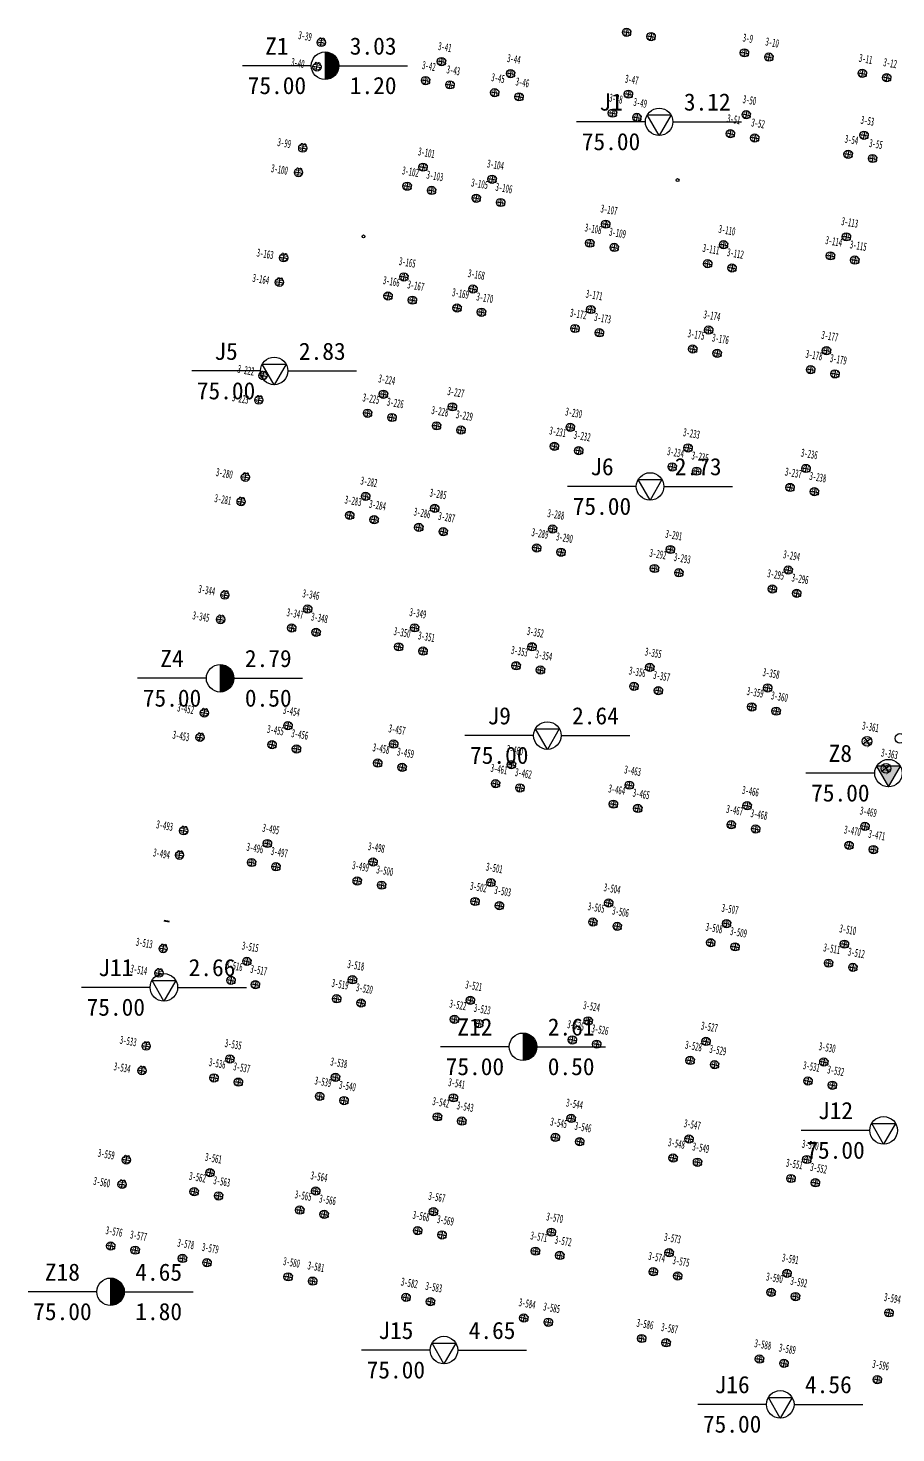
# Model space of a CAD drawing. Header units: millimetres. Extents: x 274830 to 6381169, y -2686084 to 432211.
# Drawn here: x 274830.3 to 274893.4, y 143251.3 to 143353.5 of the extents above; entities that cross this region are included whole.
import ezdxf
from ezdxf.enums import TextEntityAlignment as Align

# ---------------------------------------------------------------- set-up
doc = ezdxf.new("R2010")
doc.units = ezdxf.units.MM
doc.linetypes.add('DASHED2', pattern=[0.375, 0.25, -0.125])
for name, color, linetype, lineweight in [('_0', 7, 'Continuous', 9), ('S-WALL', 6, 'Continuous', 40), ('S-WALL-TEXT', 2, 'Continuous', 35), ('ZBH', 3, 'DASHED2', 20)]:
    doc.layers.add(name, color=color, linetype=linetype, lineweight=lineweight)
for name, color, linetype in [('HOLE', 1, 'Continuous'), ('S-FUND-PILE', 11, 'Continuous'), ('S-JC-BARS-板面', 1, 'Continuous')]:
    doc.layers.add(name, color=color, linetype=linetype)
doc.styles.add('ST', font='')
doc.styles.add('测量', font='', dxfattribs={"width": 0.5, "height": 600})
doc.styles.add('黑体', font='', dxfattribs={"width": 0.8})
doc.styles.get('ST').set_extended_font_data('SimSun')
doc.styles.get('测量').set_extended_font_data('SimSun')
doc.styles.get('黑体').set_extended_font_data('Microsoft YaHei')

# ---------------------------------------------------------------- blocks, each defined once
blk = doc.blocks.new('156516')
at = {"layer": 'S-FUND-PILE'}
for p, q in [((-62100, -58202), (-61500, -58202)), ((-61800, -57902), (-61800, -58502)), ((-60294, -58202), (-59694, -58202)), ((-59994, -57902), (-59994, -58502)), ((-53400, -58202), (-52800, -58202)), ((-53100, -57902), (-53100, -58502)), ((-51594, -58202), (-50994, -58202)), ((-51294, -57902), (-51294, -58502)), ((-44700, -58202), (-44100, -58202)), ((-44400, -57902), (-44400, -58502)), ((-42894, -58202), (-42294, -58202)), ((-42594, -57902), (-42594, -58502)), ((-74700, -62312), (-74700, -62912)), ((-69600, -62312), (-69600, -62912)), ((-60900, -62312), (-60900, -62912)), ((-52200, -62312), (-52200, -62912)), ((-43500, -62312), (-43500, -62912)), ((-83850, -62746), (-83250, -62746)), ((-83550, -63046), (-83550, -62446)), ((-75000, -62612), (-74400, -62612)), ((-69900, -62612), (-69300, -62612)), ((-61200, -62612), (-60600, -62612)), ((-52500, -62612), (-51900, -62612)), ((-43800, -62612), (-43200, -62612)), ((-83550, -64852), (-83550, -64252)), ((-75900, -64172), (-75300, -64172)), ((-75600, -63872), (-75600, -64472)), ((-74100, -64172), (-73500, -64172)), ((-73800, -63872), (-73800, -64472)), ((-70800, -64172), (-70200, -64172)), ((-70500, -63872), (-70500, -64472)), ((-69000, -64172), (-68400, -64172)), ((-68700, -63872), (-68700, -64472)), ((-62100, -64172), (-61500, -64172)), ((-61800, -63872), (-61800, -64472)), ((-60300, -64172), (-59700, -64172)), ((-60000, -63872), (-60000, -64472)), ((-53400, -64172), (-52800, -64172)), ((-53100, -63872), (-53100, -64472)), ((-51600, -64172), (-51000, -64172)), ((-51300, -63872), (-51300, -64472)), ((-44700, -64172), (-44100, -64172)), ((-44400, -63872), (-44400, -64472)), ((-42900, -64172), (-42300, -64172)), ((-42600, -63872), (-42600, -64472)), ((-83850, -64552), (-83250, -64552)), ((-83550, -70846), (-83550, -70246)), ((-75000, -70412), (-74400, -70412)), ((-74700, -70112), (-74700, -70712)), ((-69900, -70412), (-69300, -70412)), ((-69600, -70112), (-69600, -70712)), ((-43800, -70112), (-43200, -70112)), ((-43500, -69812), (-43500, -70412)), ((-83850, -70546), (-83250, -70546)), ((-44400, -71372), (-44400, -71972)), ((-42600, -71372), (-42600, -71972)), ((-83850, -72352), (-83250, -72352)), ((-83550, -72652), (-83550, -72052)), ((-75900, -71972), (-75300, -71972)), ((-75600, -71672), (-75600, -72272)), ((-74100, -71972), (-73500, -71972)), ((-73800, -71672), (-73800, -72272)), ((-70800, -71972), (-70200, -71972)), ((-70500, -71672), (-70500, -72272)), ((-69000, -71972), (-68400, -71972)), ((-68700, -71672), (-68700, -72272)), ((-61200, -72212), (-60600, -72212)), ((-60900, -71912), (-60900, -72512)), ((-52500, -72212), (-51900, -72212)), ((-52200, -71912), (-52200, -72512)), ((-44700, -71672), (-44100, -71672)), ((-42900, -71672), (-42300, -71672)), ((-61800, -73472), (-61800, -74072)), ((-60000, -73472), (-60000, -74072)), ((-53100, -73472), (-53100, -74072)), ((-51300, -73472), (-51300, -74072)), ((-62100, -73772), (-61500, -73772)), ((-60300, -73772), (-59700, -73772)), ((-53400, -73772), (-52800, -73772)), ((-51600, -73772), (-51000, -73772)), ((-83850, -78646), (-83250, -78646)), ((-83550, -78946), (-83550, -78346)), ((-75000, -78512), (-74400, -78512)), ((-74700, -78212), (-74700, -78812)), ((-69900, -78512), (-69300, -78512)), ((-69600, -78212), (-69600, -78812)), ((-61200, -78512), (-60600, -78512)), ((-60900, -78212), (-60900, -78812)), ((-52500, -78512), (-51900, -78512)), ((-52200, -78212), (-52200, -78812)), ((-43800, -78512), (-43200, -78512)), ((-43500, -78212), (-43500, -78812)), ((-83850, -80452), (-83250, -80452)), ((-83550, -80752), (-83550, -80152)), ((-75900, -80072), (-75300, -80072)), ((-75600, -79772), (-75600, -80372)), ((-74100, -80072), (-73500, -80072)), ((-73800, -79772), (-73800, -80372)), ((-70800, -80072), (-70200, -80072)), ((-70500, -79772), (-70500, -80372)), ((-69000, -80072), (-68400, -80072)), ((-68700, -79772), (-68700, -80372)), ((-62100, -80072), (-61500, -80072)), ((-61800, -79772), (-61800, -80372)), ((-60300, -80072), (-59700, -80072)), ((-60000, -79772), (-60000, -80372)), ((-53400, -80072), (-52800, -80072)), ((-53100, -79772), (-53100, -80372)), ((-51600, -80072), (-51000, -80072)), ((-51300, -79772), (-51300, -80372)), ((-44700, -80072), (-44100, -80072)), ((-44400, -79772), (-44400, -80372)), ((-42900, -80072), (-42300, -80072)), ((-42600, -79772), (-42600, -80372)), ((-83850, -87346), (-83250, -87346)), ((-83550, -87646), (-83550, -87046)), ((-75000, -87172), (-74400, -87172)), ((-74700, -86872), (-74700, -87472)), ((-69900, -87212), (-69300, -87212)), ((-69600, -86912), (-69600, -87512)), ((-61200, -87212), (-60600, -87212)), ((-60900, -86912), (-60900, -87512)), ((-52500, -87212), (-51900, -87212)), ((-52200, -86912), (-52200, -87512)), ((-43800, -87212), (-43200, -87212)), ((-43500, -86912), (-43500, -87512)), ((-83550, -89452), (-83550, -88852)), ((-75900, -88732), (-75300, -88732)), ((-75600, -88432), (-75600, -89032)), ((-74100, -88732), (-73500, -88732)), ((-73800, -88432), (-73800, -89032)), ((-70800, -88772), (-70200, -88772)), ((-70500, -88472), (-70500, -89072)), ((-69000, -88772), (-68400, -88772)), ((-68700, -88472), (-68700, -89072)), ((-62100, -88772), (-61500, -88772)), ((-61800, -88472), (-61800, -89072)), ((-60300, -88772), (-59700, -88772)), ((-60000, -88472), (-60000, -89072)), ((-53400, -88772), (-52800, -88772)), ((-53100, -88472), (-53100, -89072)), ((-51600, -88772), (-51000, -88772)), ((-51300, -88472), (-51300, -89072)), ((-44700, -88772), (-44100, -88772)), ((-44400, -88472), (-44400, -89072)), ((-42900, -88772), (-42300, -88772)), ((-42600, -88472), (-42600, -89072)), ((-83850, -89152), (-83250, -89152)), ((-83850, -94846), (-83250, -94846)), ((-83550, -95146), (-83550, -94546)), ((-75000, -94712), (-74400, -94712)), ((-74700, -94412), (-74700, -95012)), ((-69900, -94712), (-69300, -94712)), ((-69600, -94412), (-69600, -95012)), ((-61200, -94712), (-60600, -94712)), ((-60900, -94412), (-60900, -95012)), ((-52500, -94712), (-51900, -94712)), ((-52200, -94412), (-52200, -95012)), ((-43800, -94712), (-43200, -94712)), ((-43500, -94412), (-43500, -95012)), ((-75600, -95972), (-75600, -96572)), ((-73800, -95972), (-73800, -96572)), ((-70500, -95972), (-70500, -96572)), ((-68700, -95972), (-68700, -96572)), ((-61800, -95972), (-61800, -96572)), ((-60000, -95972), (-60000, -96572)), ((-53100, -95972), (-53100, -96572)), ((-51300, -95972), (-51300, -96572)), ((-44400, -95972), (-44400, -96572)), ((-42600, -95972), (-42600, -96572)), ((-83850, -96652), (-83250, -96652)), ((-83550, -96952), (-83550, -96352)), ((-75900, -96272), (-75300, -96272)), ((-74100, -96272), (-73500, -96272)), ((-70800, -96272), (-70200, -96272)), ((-69000, -96272), (-68400, -96272)), ((-62100, -96272), (-61500, -96272)), ((-60300, -96272), (-59700, -96272)), ((-53400, -96272), (-52800, -96272)), ((-51600, -96272), (-51000, -96272)), ((-44700, -96272), (-44100, -96272)), ((-42900, -96272), (-42300, -96272)), ((-60900, -103112), (-60900, -103712)), ((-52200, -103112), (-52200, -103712)), ((-43500, -103112), (-43500, -103712)), ((-83850, -103546), (-83250, -103546)), ((-83550, -103846), (-83550, -103246)), ((-77750, -103512), (-77150, -103512)), ((-77450, -103212), (-77450, -103812)), ((-69850, -103522), (-69250, -103522)), ((-69550, -103222), (-69550, -103822)), ((-61200, -103412), (-60600, -103412)), ((-52500, -103412), (-51900, -103412)), ((-43800, -103412), (-43200, -103412)), ((-83550, -105652), (-83550, -105052)), ((-78650, -105072), (-78050, -105072)), ((-78350, -104772), (-78350, -105372)), ((-76850, -105072), (-76250, -105072)), ((-76550, -104772), (-76550, -105372)), ((-70750, -105082), (-70150, -105082)), ((-70450, -104782), (-70450, -105382)), ((-68950, -105082), (-68350, -105082)), ((-68650, -104782), (-68650, -105382)), ((-62100, -104972), (-61500, -104972)), ((-61800, -104672), (-61800, -105272)), ((-60300, -104972), (-59700, -104972)), ((-60000, -104672), (-60000, -105272)), ((-53400, -104972), (-52800, -104972)), ((-53100, -104672), (-53100, -105272)), ((-51600, -104972), (-51000, -104972)), ((-51300, -104672), (-51300, -105272)), ((-44700, -104972), (-44100, -104972)), ((-44400, -104672), (-44400, -105272)), ((-42900, -104972), (-42300, -104972)), ((-42600, -104672), (-42600, -105272)), ((-83850, -105352), (-83250, -105352)), ((-35951, -105753), (-35456, -106248)), ((-35456, -105753), (-35951, -106248)), ((-34254, -107450), (-33759, -107945)), ((-33759, -107450), (-34254, -107945)), ((-83850, -112246), (-83250, -112246)), ((-83550, -112546), (-83550, -111946)), ((-77700, -112112), (-77100, -112112)), ((-77400, -111812), (-77400, -112412)), ((-69900, -112112), (-69300, -112112)), ((-69600, -111812), (-69600, -112412)), ((-61200, -112112), (-60600, -112112)), ((-60900, -111812), (-60900, -112412)), ((-52500, -112112), (-51900, -112112)), ((-52200, -111812), (-52200, -112412)), ((-43800, -112112), (-43200, -112112)), ((-43500, -111812), (-43500, -112412)), ((-35100, -112112), (-34500, -112112)), ((-34800, -111812), (-34800, -112412)), ((-78300, -113372), (-78300, -113972)), ((-76500, -113372), (-76500, -113972)), ((-70500, -113372), (-70500, -113972)), ((-68700, -113372), (-68700, -113972)), ((-61800, -113372), (-61800, -113972)), ((-60000, -113372), (-60000, -113972)), ((-53100, -113372), (-53100, -113972)), ((-51300, -113372), (-51300, -113972)), ((-44400, -113372), (-44400, -113972)), ((-42600, -113372), (-42600, -113972)), ((-35700, -113372), (-35700, -113972)), ((-33900, -113372), (-33900, -113972)), ((-83850, -114052), (-83250, -114052)), ((-83550, -114352), (-83550, -113752)), ((-78600, -113672), (-78000, -113672)), ((-76800, -113672), (-76200, -113672)), ((-70800, -113672), (-70200, -113672)), ((-69000, -113672), (-68400, -113672)), ((-62100, -113672), (-61500, -113672)), ((-60300, -113672), (-59700, -113672)), ((-53400, -113672), (-52800, -113672)), ((-51600, -113672), (-51000, -113672)), ((-44700, -113672), (-44100, -113672)), ((-42900, -113672), (-42300, -113672)), ((-36000, -113672), (-35400, -113672)), ((-34200, -113672), (-33600, -113672)), ((-77400, -120512), (-77400, -121112)), ((-69600, -120512), (-69600, -121112)), ((-60900, -120512), (-60900, -121112)), ((-52200, -120512), (-52200, -121112)), ((-43500, -120512), (-43500, -121112)), ((-34800, -120512), (-34800, -121112)), ((-83850, -120946), (-83250, -120946)), ((-83550, -121246), (-83550, -120646)), ((-77700, -120812), (-77100, -120812)), ((-69900, -120812), (-69300, -120812)), ((-61200, -120812), (-60600, -120812)), ((-52500, -120812), (-51900, -120812)), ((-43800, -120812), (-43200, -120812)), ((-35100, -120812), (-34500, -120812)), ((-83550, -123052), (-83550, -122452)), ((-78600, -122372), (-78000, -122372)), ((-78300, -122072), (-78300, -122672)), ((-76800, -122372), (-76200, -122372)), ((-76500, -122072), (-76500, -122672)), ((-70800, -122372), (-70200, -122372)), ((-70500, -122072), (-70500, -122672)), ((-69000, -122372), (-68400, -122372)), ((-68700, -122072), (-68700, -122672)), ((-62100, -122372), (-61500, -122372)), ((-61800, -122072), (-61800, -122672)), ((-60300, -122372), (-59700, -122372)), ((-60000, -122072), (-60000, -122672)), ((-53400, -122372), (-52800, -122372)), ((-53100, -122072), (-53100, -122672)), ((-51600, -122372), (-51000, -122372)), ((-51300, -122072), (-51300, -122672)), ((-44700, -122372), (-44100, -122372)), ((-44400, -122072), (-44400, -122672)), ((-42900, -122372), (-42300, -122372)), ((-42600, -122072), (-42600, -122672)), ((-36000, -122372), (-35400, -122372)), ((-35700, -122072), (-35700, -122672)), ((-34200, -122372), (-33600, -122372)), ((-33900, -122072), (-33900, -122672)), ((-83850, -122752), (-83250, -122752)), ((-83850, -129646), (-83250, -129646)), ((-83550, -129946), (-83550, -129346)), ((-77700, -129512), (-77100, -129512)), ((-77400, -129212), (-77400, -129812)), ((-69900, -129512), (-69300, -129512)), ((-69600, -129212), (-69600, -129812)), ((-61200, -129512), (-60600, -129512)), ((-60900, -129212), (-60900, -129812)), ((-52500, -129512), (-51900, -129512)), ((-52200, -129212), (-52200, -129812)), ((-43800, -129512), (-43200, -129512)), ((-43500, -129212), (-43500, -129812)), ((-35100, -129512), (-34500, -129512)), ((-34800, -129212), (-34800, -129812)), ((-78300, -130772), (-78300, -131372)), ((-76500, -130772), (-76500, -131372)), ((-70500, -130772), (-70500, -131372)), ((-68700, -130772), (-68700, -131372)), ((-61800, -130772), (-61800, -131372)), ((-60000, -130772), (-60000, -131372)), ((-53100, -130772), (-53100, -131372)), ((-51300, -130772), (-51300, -131372)), ((-44400, -130772), (-44400, -131372)), ((-42600, -130772), (-42600, -131372)), ((-35700, -130772), (-35700, -131372)), ((-33900, -130772), (-33900, -131372)), ((-83850, -131452), (-83250, -131452)), ((-83550, -131752), (-83550, -131152)), ((-78600, -131072), (-78000, -131072)), ((-76800, -131072), (-76200, -131072)), ((-70800, -131072), (-70200, -131072)), ((-69000, -131072), (-68400, -131072)), ((-62100, -131072), (-61500, -131072)), ((-60300, -131072), (-59700, -131072)), ((-53400, -131072), (-52800, -131072)), ((-51600, -131072), (-51000, -131072)), ((-44700, -131072), (-44100, -131072)), ((-42900, -131072), (-42300, -131072)), ((-36000, -131072), (-35400, -131072)), ((-34200, -131072), (-33600, -131072)), ((-83850, -136846), (-83250, -136846)), ((-83550, -137146), (-83550, -136546)), ((-77700, -136712), (-77100, -136712)), ((-77400, -136412), (-77400, -137012)), ((-69900, -136712), (-69300, -136712)), ((-69600, -136412), (-69600, -137012)), ((-61200, -136712), (-60600, -136712)), ((-60900, -136412), (-60900, -137012)), ((-52500, -136712), (-51900, -136712)), ((-52200, -136412), (-52200, -137012)), ((-43800, -136712), (-43200, -136712)), ((-43500, -136412), (-43500, -137012)), ((-35100, -136712), (-34500, -136712)), ((-34800, -136412), (-34800, -137012)), ((-83850, -138652), (-83250, -138652)), ((-83550, -138952), (-83550, -138352)), ((-78600, -138272), (-78000, -138272)), ((-78300, -137972), (-78300, -138572)), ((-76800, -138272), (-76200, -138272)), ((-76500, -137972), (-76500, -138572)), ((-70800, -138272), (-70200, -138272)), ((-70500, -137972), (-70500, -138572)), ((-69000, -138272), (-68400, -138272)), ((-68700, -137972), (-68700, -138572)), ((-62100, -138272), (-61500, -138272)), ((-61800, -137972), (-61800, -138572)), ((-60300, -138272), (-59700, -138272)), ((-60000, -137972), (-60000, -138572)), ((-53400, -138272), (-52800, -138272)), ((-53100, -137972), (-53100, -138572)), ((-51600, -138272), (-51000, -138272)), ((-51300, -137972), (-51300, -138572)), ((-44700, -138272), (-44100, -138272)), ((-44400, -137972), (-44400, -138572)), ((-42900, -138272), (-42300, -138272)), ((-42600, -137972), (-42600, -138572)), ((-36000, -138272), (-35400, -138272)), ((-35700, -137972), (-35700, -138572)), ((-34200, -138272), (-33600, -138272)), ((-33900, -137972), (-33900, -138572)), ((-83550, -145546), (-83550, -144946)), ((-77400, -144812), (-77400, -145412)), ((-69600, -144812), (-69600, -145412)), ((-60900, -144812), (-60900, -145412)), ((-52200, -144812), (-52200, -145412)), ((-43500, -144812), (-43500, -145412)), ((-34800, -144812), (-34800, -145412)), ((-83850, -145246), (-83250, -145246)), ((-77700, -145112), (-77100, -145112)), ((-69900, -145112), (-69300, -145112)), ((-61200, -145112), (-60600, -145112)), ((-52500, -145112), (-51900, -145112)), ((-43800, -145112), (-43200, -145112)), ((-35100, -145112), (-34500, -145112)), ((-83850, -147052), (-83250, -147052)), ((-83550, -147352), (-83550, -146752)), ((-78600, -146672), (-78000, -146672)), ((-78300, -146372), (-78300, -146972)), ((-76800, -146672), (-76200, -146672)), ((-76500, -146372), (-76500, -146972)), ((-70800, -146672), (-70200, -146672)), ((-70500, -146372), (-70500, -146972)), ((-69000, -146672), (-68400, -146672)), ((-68700, -146372), (-68700, -146972)), ((-62100, -146672), (-61500, -146672)), ((-61800, -146372), (-61800, -146972)), ((-60300, -146672), (-59700, -146672)), ((-60000, -146372), (-60000, -146972)), ((-53400, -146672), (-52800, -146672)), ((-53100, -146372), (-53100, -146972)), ((-51600, -146672), (-51000, -146672)), ((-51300, -146372), (-51300, -146972)), ((-44700, -146672), (-44100, -146672)), ((-44400, -146372), (-44400, -146972)), ((-42900, -146672), (-42300, -146672)), ((-42600, -146372), (-42600, -146972)), ((-36000, -146672), (-35400, -146672)), ((-35700, -146372), (-35700, -146972)), ((-34200, -146672), (-33600, -146672)), ((-33900, -146372), (-33900, -146972)), ((-27300, -146672), (-26700, -146672)), ((-27000, -146372), (-27000, -146972)), ((-83900, -151602), (-83300, -151602)), ((-83600, -151302), (-83600, -151902)), ((-82094, -151602), (-81494, -151602)), ((-81794, -151302), (-81794, -151902)), ((-78600, -151602), (-78000, -151602)), ((-78300, -151302), (-78300, -151902)), ((-76794, -151602), (-76194, -151602)), ((-76494, -151302), (-76494, -151902)), ((-70800, -151602), (-70200, -151602)), ((-70500, -151302), (-70500, -151902)), ((-68994, -151602), (-68394, -151602)), ((-68694, -151302), (-68694, -151902)), ((-62100, -151602), (-61500, -151602)), ((-61800, -151302), (-61800, -151902)), ((-60294, -151602), (-59694, -151602)), ((-59994, -151302), (-59994, -151902)), ((-53400, -151602), (-52800, -151602)), ((-53100, -151302), (-53100, -151902)), ((-51594, -151602), (-50994, -151602)), ((-51294, -151302), (-51294, -151902)), ((-44700, -151602), (-44100, -151602)), ((-44400, -151302), (-44400, -151902)), ((-42894, -151602), (-42294, -151602)), ((-42594, -151302), (-42594, -151902)), ((-36000, -151602), (-35400, -151602)), ((-35700, -151302), (-35700, -151902)), ((-34194, -151602), (-33594, -151602)), ((-33894, -151302), (-33894, -151902)), ((-27300, -151602), (-26700, -151602)), ((-27000, -151302), (-27000, -151902))]:
    blk.add_line(p, q, dxfattribs=at)
for centre, radius in [((-61800, -58202), 300), ((-59994, -58202), 300), ((-53100, -58202), 300), ((-51294, -58202), 300), ((-44400, -58202), 300), ((-42594, -58202), 300), ((-74700, -62612), 300), ((-69600, -62612), 300), ((-60900, -62612), 300), ((-52200, -62612), 300), ((-43500, -62612), 300), ((-83550, -62746), 300), ((-83550, -64552), 300), ((-75600, -64172), 300), ((-73800, -64172), 300), ((-70500, -64172), 300), ((-68700, -64172), 300), ((-61800, -64172), 300), ((-60000, -64172), 300), ((-53100, -64172), 300), ((-51300, -64172), 300), ((-44400, -64172), 300), ((-42600, -64172), 300), ((-83550, -70546), 300), ((-74700, -70412), 300), ((-69600, -70412), 300), ((-43500, -70112), 300), ((-44400, -71672), 300), ((-42600, -71672), 300), ((-83550, -72352), 300), ((-75600, -71972), 300), ((-73800, -71972), 300), ((-70500, -71972), 300), ((-68700, -71972), 300), ((-60900, -72212), 300), ((-52200, -72212), 300), ((-61800, -73772), 300), ((-60000, -73772), 300), ((-53100, -73772), 300), ((-51300, -73772), 300), ((-83550, -78646), 300), ((-74700, -78512), 300), ((-69600, -78512), 300), ((-60900, -78512), 300), ((-52200, -78512), 300), ((-43500, -78512), 300), ((-83550, -80452), 300), ((-75600, -80072), 300), ((-73800, -80072), 300), ((-70500, -80072), 300), ((-68700, -80072), 300), ((-61800, -80072), 300), ((-60000, -80072), 300), ((-53100, -80072), 300), ((-51300, -80072), 300), ((-44400, -80072), 300), ((-42600, -80072), 300), ((-83550, -87346), 300), ((-74700, -87172), 300), ((-69600, -87212), 300), ((-60900, -87212), 300), ((-52200, -87212), 300), ((-43500, -87212), 300), ((-83550, -89152), 300), ((-75600, -88732), 300), ((-73800, -88732), 300), ((-70500, -88772), 300), ((-68700, -88772), 300), ((-61800, -88772), 300), ((-60000, -88772), 300), ((-53100, -88772), 300), ((-51300, -88772), 300), ((-44400, -88772), 300), ((-42600, -88772), 300), ((-83550, -94846), 300), ((-74700, -94712), 300), ((-69600, -94712), 300), ((-60900, -94712), 300), ((-52200, -94712), 300), ((-43500, -94712), 300), ((-75600, -96272), 300), ((-73800, -96272), 300), ((-70500, -96272), 300), ((-68700, -96272), 300), ((-61800, -96272), 300), ((-60000, -96272), 300), ((-53100, -96272), 300), ((-51300, -96272), 300), ((-44400, -96272), 300), ((-42600, -96272), 300), ((-83550, -96652), 300), ((-60900, -103412), 300), ((-52200, -103412), 300), ((-43500, -103412), 300), ((-83550, -103546), 300), ((-77450, -103512), 300), ((-69550, -103522), 300), ((-83550, -105352), 300), ((-78350, -105072), 300), ((-76550, -105072), 300), ((-70450, -105082), 300), ((-68650, -105082), 300), ((-61800, -104972), 300), ((-60000, -104972), 300), ((-53100, -104972), 300), ((-51300, -104972), 300), ((-44400, -104972), 300), ((-42600, -104972), 300), ((-33386, -105379), 350), ((-35704, -106000), 350), ((-34007, -107697), 350), ((-83550, -112246), 300), ((-77400, -112112), 300), ((-69600, -112112), 300), ((-60900, -112112), 300), ((-52200, -112112), 300), ((-43500, -112112), 300), ((-34800, -112112), 300), ((-78300, -113672), 300), ((-76500, -113672), 300), ((-70500, -113672), 300), ((-68700, -113672), 300), ((-61800, -113672), 300), ((-60000, -113672), 300), ((-53100, -113672), 300), ((-51300, -113672), 300), ((-44400, -113672), 300), ((-42600, -113672), 300), ((-35700, -113672), 300), ((-33900, -113672), 300), ((-83550, -114052), 300), ((-77400, -120812), 300), ((-69600, -120812), 300), ((-60900, -120812), 300), ((-52200, -120812), 300), ((-43500, -120812), 300), ((-34800, -120812), 300), ((-83550, -120946), 300), ((-83550, -122752), 300), ((-78300, -122372), 300), ((-76500, -122372), 300), ((-70500, -122372), 300), ((-68700, -122372), 300), ((-61800, -122372), 300), ((-60000, -122372), 300), ((-53100, -122372), 300), ((-51300, -122372), 300), ((-44400, -122372), 300), ((-42600, -122372), 300), ((-35700, -122372), 300), ((-33900, -122372), 300), ((-83550, -129646), 300), ((-77400, -129512), 300), ((-69600, -129512), 300), ((-60900, -129512), 300), ((-52200, -129512), 300), ((-43500, -129512), 300), ((-34800, -129512), 300), ((-78300, -131072), 300), ((-76500, -131072), 300), ((-70500, -131072), 300), ((-68700, -131072), 300), ((-61800, -131072), 300), ((-60000, -131072), 300), ((-53100, -131072), 300), ((-51300, -131072), 300), ((-44400, -131072), 300), ((-42600, -131072), 300), ((-35700, -131072), 300), ((-33900, -131072), 300), ((-83550, -131452), 300), ((-83550, -136846), 300), ((-77400, -136712), 300), ((-69600, -136712), 300), ((-60900, -136712), 300), ((-52200, -136712), 300), ((-43500, -136712), 300), ((-34800, -136712), 300), ((-83550, -138652), 300), ((-78300, -138272), 300), ((-76500, -138272), 300), ((-70500, -138272), 300), ((-68700, -138272), 300), ((-61800, -138272), 300), ((-60000, -138272), 300), ((-53100, -138272), 300), ((-51300, -138272), 300), ((-44400, -138272), 300), ((-42600, -138272), 300), ((-35700, -138272), 300), ((-33900, -138272), 300), ((-83550, -145246), 300), ((-77400, -145112), 300), ((-69600, -145112), 300), ((-60900, -145112), 300), ((-52200, -145112), 300), ((-43500, -145112), 300), ((-34800, -145112), 300), ((-83550, -147052), 300), ((-78300, -146672), 300), ((-76500, -146672), 300), ((-70500, -146672), 300), ((-68700, -146672), 300), ((-61800, -146672), 300), ((-60000, -146672), 300), ((-53100, -146672), 300), ((-51300, -146672), 300), ((-44400, -146672), 300), ((-42600, -146672), 300), ((-35700, -146672), 300), ((-33900, -146672), 300), ((-27000, -146672), 300), ((-83600, -151602), 300), ((-81794, -151602), 300), ((-78300, -151602), 300), ((-76494, -151602), 300), ((-70500, -151602), 300), ((-68694, -151602), 300), ((-61800, -151602), 300), ((-59994, -151602), 300), ((-53100, -151602), 300), ((-51294, -151602), 300), ((-44400, -151602), 300), ((-42594, -151602), 300), ((-35700, -151602), 300), ((-33894, -151602), 300), ((-27000, -151602), 300)]:
    blk.add_circle(centre, radius, dxfattribs=at)
at = {"layer": 'S-JC-BARS-板面', "color": 52}
for centre in [(-56294, -68152), (-78093, -76113)]:
    blk.add_circle(centre, 103, dxfattribs=at)
at = {"layer": 'S-WALL'}
blk.add_line((-83850, -127632), (-83450, -127632), dxfattribs=at)
at = {"layer": 'S-FUND-PILE', "style": '黑体', "width": 0.7}
for p in [(-62021, -58437), (-60215, -58437), (-53321, -58437), (-51515, -58437), (-44621, -58437), (-42815, -58437), (-74921, -62847), (-69821, -62847), (-61121, -62847), (-52421, -62847), (-43721, -62847), (-75821, -64406), (-74021, -64406), (-70721, -64406), (-68921, -64406), (-62021, -64406), (-60221, -64406), (-53321, -64406), (-51521, -64406), (-44621, -64406), (-42821, -64406), (-74921, -70647), (-69821, -70647), (-43721, -70347), (-44621, -71906), (-42821, -71906), (-75821, -72206), (-74021, -72206), (-70721, -72206), (-68921, -72206), (-61121, -72447), (-52421, -72447), (-62021, -74006), (-60221, -74006), (-53321, -74006), (-51521, -74006), (-74921, -78747), (-69821, -78747), (-61121, -78747), (-52421, -78747), (-43721, -78747), (-75821, -80306), (-74021, -80306), (-70721, -80306), (-68921, -80306), (-62021, -80306), (-60221, -80306), (-53321, -80306), (-51521, -80306), (-44621, -80306), (-42821, -80306), (-74921, -87407), (-69821, -87447), (-61121, -87447), (-52421, -87447), (-43721, -87447), (-75821, -88966), (-74021, -88966), (-70721, -89006), (-68921, -89006), (-62021, -89006), (-60221, -89006), (-53321, -89006), (-51521, -89006), (-44621, -89006), (-42821, -89006), (-74921, -94947), (-69821, -94947), (-61121, -94947), (-52421, -94947), (-43721, -94947), (-75821, -96506), (-74021, -96506), (-70721, -96506), (-68921, -96506), (-62021, -96506), (-60221, -96506), (-53321, -96506), (-51521, -96506), (-44621, -96506), (-42821, -96506), (-61121, -103647), (-52421, -103647), (-43721, -103647), (-77671, -103747), (-69771, -103757), (-78571, -105306), (-76771, -105306), (-70671, -105316), (-68871, -105316), (-62021, -105206), (-60221, -105206), (-53321, -105206), (-51521, -105206), (-44621, -105206), (-42821, -105206), (-77621, -112347), (-69821, -112347), (-61121, -112347), (-52421, -112347), (-43721, -112347), (-35021, -112347), (-78521, -113906), (-76721, -113906), (-70721, -113906), (-68921, -113906), (-62021, -113906), (-60221, -113906), (-53321, -113906), (-51521, -113906), (-44621, -113906), (-42821, -113906), (-35921, -113906), (-34121, -113906), (-77621, -121047), (-69821, -121047), (-61121, -121047), (-52421, -121047), (-43721, -121047), (-35021, -121047), (-78521, -122606), (-76721, -122606), (-70721, -122606), (-68921, -122606), (-62021, -122606), (-60221, -122606), (-53321, -122606), (-51521, -122606), (-44621, -122606), (-42821, -122606), (-35921, -122606), (-34121, -122606), (-77621, -129747), (-69821, -129747), (-61121, -129747), (-52421, -129747), (-43721, -129747), (-35021, -129747), (-78521, -131306), (-76721, -131306), (-70721, -131306), (-68921, -131306), (-62021, -131306), (-60221, -131306), (-53321, -131306), (-51521, -131306), (-44621, -131306), (-42821, -131306), (-35921, -131306), (-34121, -131306), (-77621, -136947), (-69821, -136947), (-61121, -136947), (-52421, -136947), (-43721, -136947), (-35021, -136947), (-78521, -138506), (-76721, -138506), (-70721, -138506), (-68921, -138506), (-62021, -138506), (-60221, -138506), (-53321, -138506), (-51521, -138506), (-44621, -138506), (-42821, -138506), (-35921, -138506), (-34121, -138506), (-77621, -145347), (-69821, -145347), (-61121, -145347), (-52421, -145347), (-43721, -145347), (-35021, -145347), (-78521, -146906), (-76721, -146906), (-70721, -146906), (-68921, -146906), (-62021, -146906), (-60221, -146906), (-53321, -146906), (-51521, -146906), (-44621, -146906), (-42821, -146906), (-35921, -146906), (-34121, -146906), (-27221, -146906), (-83821, -151837), (-82015, -151837), (-78521, -151837), (-76715, -151837), (-70721, -151837), (-68915, -151837), (-62021, -151837), (-60215, -151837), (-53321, -151837), (-51515, -151837), (-44621, -151837), (-42815, -151837), (-35921, -151837), (-34115, -151837), (-27221, -151837)]:
    blk.add_text('6B', height=450, dxfattribs=at).set_placement(p)
for s, rotation, p in [('6B', 90.00092, (-83316, -62967)), ('6B', 90.00092, (-83316, -64774)), ('6B', 90.00017, (-83316, -70767)), ('6B', 90.00017, (-83316, -72574)), ('6B', 90.00071, (-83316, -78867)), ('6B', 90.00071, (-83316, -80674)), ('6B', 90.00135, (-83316, -87567)), ('6B', 90.00135, (-83316, -89374)), ('6B', 90, (-83316, -95067)), ('6B', 90, (-83316, -96874)), ('6B', 90, (-83316, -103767)), ('6B', 90, (-83316, -105574)), ('8A', 315, (-36006, -106001)), ('8A', 315, (-34309, -107698)), ('6B', 90, (-83316, -112467)), ('6B', 90, (-83316, -114274)), ('6B', 90, (-83316, -121167)), ('6B', 90, (-83316, -122974)), ('6B', 90, (-83316, -129867)), ('6B', 90, (-83316, -131674)), ('6B', 90, (-83316, -137067)), ('6B', 90, (-83316, -138874)), ('6B', 90, (-83316, -145467)), ('6B', 90, (-83316, -147274))]:
    blk.add_text(s, height=450, rotation=rotation, dxfattribs=at).set_placement(p)
blk = doc.blocks.new('H_sam_hole')
blk.add_line((0, 2), (0, -2))
at = {"const_width": 2}
blk.add_lwpolyline([(0, -1, 0.414214), (1, 0, 0.414214), (0, 1, 1)], format="xyb", dxfattribs=at)
blk.add_circle((0, 0), 2)
blk = doc.blocks.new('H_cpt_hole')
for p, q in [((-1.73, 1), (1.73, 1)), ((0, -2), (-1.73, 1)), ((1.73, 1), (0, -2))]:
    blk.add_line(p, q)
blk.add_circle((0, 0), 2)
blk = doc.blocks.new('H_spt_hole')
blk.add_hatch(color=256).paths.add_polyline_path([(-1.73, 1), (0, -2), (1.73, 1)])
blk.add_lwpolyline([(0, -2), (1.73, 1), (-1.73, 1)], close=True)
blk.add_circle((0, 0), 2)
blk = doc.blocks.new('A$C7E34312C')
at = {"layer": 'HOLE', "linetype": 'Continuous'}
for points in [[(14.99, 86.07), (9.99, 86.07)], [(16.99, 86.07), (21.99, 86.07)], [(39.29, 81.99), (34.29, 81.99)], [(41.29, 81.99), (46.29, 81.99)], [(11.29, 63.87), (6.29, 63.87)], [(13.29, 63.87), (18.29, 63.87)], [(38.63, 55.47), (33.63, 55.47)], [(40.63, 55.47), (45.63, 55.47)], [(7.36, 41.52), (2.36, 41.52)], [(9.36, 41.52), (14.36, 41.52)], [(31.16, 37.35), (26.16, 37.35)], [(33.16, 37.35), (38.16, 37.35)], [(55.97, 34.62), (50.97, 34.62)], [(3.27, 19.04), (-1.73, 19.04)], [(5.27, 19.04), (10.27, 19.04)], [(29.39, 14.72), (24.39, 14.72)], [(31.39, 14.72), (36.39, 14.72)], [(55.62, 8.64), (50.62, 8.64)], [(-0.61, -3.1), (-5.61, -3.1)], [(1.39, -3.1), (6.39, -3.1)], [(23.64, -7.34), (18.64, -7.34)], [(25.64, -7.34), (30.64, -7.34)], [(48.1, -11.29), (43.1, -11.29)], [(50.1, -11.29), (55.1, -11.29)]]:
    blk.add_lwpolyline(points, dxfattribs=at)
at = {"layer": 'HOLE', "xscale": 0.5, "yscale": 0.5, "zscale": 0.5}
for name, p in [('H_sam_hole', (15.99, 86.07)), ('H_cpt_hole', (40.29, 81.99)), ('H_cpt_hole', (12.29, 63.87)), ('H_cpt_hole', (39.63, 55.47)), ('H_sam_hole', (8.36, 41.52)), ('H_cpt_hole', (32.16, 37.35)), ('H_spt_hole', (56.97, 34.62)), ('H_cpt_hole', (4.27, 19.04)), ('H_sam_hole', (30.39, 14.72)), ('H_cpt_hole', (56.62, 8.64)), ('H_sam_hole', (0.39, -3.1)), ('H_cpt_hole', (24.64, -7.34)), ('H_cpt_hole', (49.1, -11.29))]:
    blk.add_blockref(name, p, dxfattribs=at)
at = {"layer": 'HOLE', "style": 'ST'}
for s, p in [('Z1', (12.49, 87.5)), ('3.03', (19.49, 87.5)), ('75.00', (12.49, 84.63)), ('1.20', (19.49, 84.63)), ('J1', (36.79, 83.43)), ('3.12', (43.79, 83.43)), ('75.00', (36.79, 80.55)), ('J5', (8.79, 65.3)), ('2.83', (15.79, 65.3)), ('75.00', (8.79, 62.43)), ('J6', (36.13, 56.91)), ('2.73', (43.13, 56.91)), ('75.00', (36.13, 54.03)), ('Z4', (4.86, 42.96)), ('2.79', (11.86, 42.96)), ('75.00', (4.86, 40.08)), ('0.50', (11.86, 40.08)), ('J9', (28.66, 38.79)), ('2.64', (35.66, 38.79)), ('75.00', (28.66, 35.92)), ('Z8', (53.47, 36.06)), ('75.00', (53.47, 33.18)), ('J11', (0.77, 20.48)), ('2.66', (7.77, 20.48)), ('75.00', (0.77, 17.6)), ('Z12', (26.89, 16.16)), ('2.61', (33.89, 16.16)), ('75.00', (26.89, 13.28)), ('0.50', (33.89, 13.28)), ('J12', (53.12, 10.08)), ('75.00', (53.12, 7.2)), ('Z18', (-3.11, -1.67)), ('4.65', (3.89, -1.67)), ('75.00', (-3.11, -4.54)), ('1.80', (3.89, -4.54)), ('J15', (21.14, -5.91)), ('4.65', (28.14, -5.91)), ('75.00', (21.14, -8.78)), ('J16', (45.6, -9.85)), ('4.56', (52.6, -9.85)), ('75.00', (45.6, -12.72))]:
    blk.add_text(s, height=1.25, dxfattribs=at).set_placement(p, align=Align.MIDDLE_CENTER)

msp = doc.modelspace()

# ---------------------------------------------------------------- block references
at = {"layer": '_0'}
msp.add_blockref('A$C7E34312C', (274835.87, 143264.65), dxfattribs=at)
at = {"layer": 'S-WALL-TEXT', "xscale": 0.001, "yscale": 0.001, "zscale": 0.001, "rotation": 350.1073988817425}
msp.add_blockref('156516', (274944.67, 143399.87), dxfattribs=at)

# ---------------------------------------------------------------- texts
at = {"layer": 'ZBH', "style": '测量', "width": 0.5}
for s, p in [('3-39', (274850.41, 143352.88)), ('3-41', (274860.58, 143352.08)), ('3-9', (274882.62, 143352.72)), ('3-10', (274884.39, 143352.41)), ('3-40', (274849.88, 143350.92)), ('3-44', (274865.6, 143351.21)), ('3-11', (274891.19, 143351.22)), ('3-12', (274892.97, 143350.91)), ('3-42', (274859.42, 143350.7)), ('3-43', (274861.2, 143350.39)), ('3-45', (274864.45, 143349.82)), ('3-46', (274866.22, 143349.51)), ('3-47', (274874.17, 143349.71)), ('3-48', (274873.02, 143348.33)), ('3-49', (274874.79, 143348.02)), ('3-50', (274882.74, 143348.22)), ('3-51', (274881.59, 143346.83)), ('3-52', (274883.36, 143346.53)), ('3-53', (274891.32, 143346.72)), ('3-99', (274848.9, 143345.1)), ('3-54', (274890.16, 143345.34)), ('3-55', (274891.93, 143345.03)), ('3-101', (274859.24, 143344.4)), ('3-100', (274848.55, 143343.18)), ('3-102', (274858.08, 143343.02)), ('3-103', (274859.86, 143342.71)), ('3-104', (274864.26, 143343.52)), ('3-105', (274863.11, 143342.14)), ('3-106', (274864.88, 143341.83)), ('3-107', (274872.52, 143340.25)), ('3-108', (274871.37, 143338.87)), ('3-109', (274873.14, 143338.56)), ('3-110', (274881.1, 143338.76)), ('3-113', (274890.03, 143339.33)), ('3-114', (274888.87, 143337.95)), ('3-115', (274890.65, 143337.64)), ('3-163', (274847.51, 143337.04)), ('3-111', (274879.94, 143337.38)), ('3-112', (274881.71, 143337.07)), ('3-165', (274857.85, 143336.42)), ('3-168', (274862.87, 143335.54)), ('3-164', (274847.2, 143335.2)), ('3-166', (274856.69, 143335.04)), ('3-167', (274858.47, 143334.73)), ('3-169', (274861.72, 143334.16)), ('3-170', (274863.49, 143333.85)), ('3-171', (274871.44, 143334.05)), ('3-172', (274870.29, 143332.67)), ('3-174', (274880.01, 143332.55)), ('3-173', (274872.06, 143332.36)), ('3-175', (274878.86, 143331.17)), ('3-176', (274880.63, 143330.86)), ('3-177', (274888.58, 143331.06)), ('3-178', (274887.43, 143329.68)), ('3-179', (274889.2, 143329.37)), ('3-222', (274846.11, 143328.58)), ('3-224', (274856.36, 143327.89)), ('3-223', (274845.71, 143326.52)), ('3-225', (274855.21, 143326.51)), ('3-227', (274861.38, 143326.97)), ('3-226', (274856.98, 143326.2)), ('3-228', (274860.22, 143325.59)), ('3-229', (274862, 143325.28)), ('3-230', (274869.95, 143325.48)), ('3-231', (274868.79, 143324.1)), ('3-232', (274870.57, 143323.79)), ('3-233', (274878.52, 143323.98)), ('3-234', (274877.36, 143322.6)), ('3-235', (274879.14, 143322.29)), ('3-236', (274887.09, 143322.49)), ('3-280', (274844.54, 143321.08)), ('3-282', (274855.06, 143320.46)), ('3-237', (274885.93, 143321.11)), ('3-238', (274887.71, 143320.8)), ('3-281', (274844.44, 143319.18)), ('3-285', (274860.09, 143319.58)), ('3-283', (274853.91, 143319.08)), ('3-284', (274855.68, 143318.77)), ('3-286', (274858.93, 143318.2)), ('3-287', (274860.71, 143317.89)), ('3-288', (274868.66, 143318.09)), ('3-289', (274867.5, 143316.71)), ('3-290', (274869.28, 143316.4)), ('3-291', (274877.23, 143316.59)), ('3-292', (274876.08, 143315.21)), ('3-294', (274885.8, 143315.1)), ('3-293', (274877.85, 143314.9)), ('3-295', (274884.65, 143313.72)), ('3-296', (274886.42, 143313.41)), ('3-344', (274843.26, 143312.58)), ('3-346', (274850.84, 143312.26)), ('3-345', (274842.84, 143310.66)), ('3-347', (274849.69, 143310.88)), ('3-348', (274851.46, 143310.57)), ('3-349', (274858.62, 143310.9)), ('3-350', (274857.47, 143309.51)), ('3-351', (274859.24, 143309.2)), ('3-352', (274867.16, 143309.52)), ('3-353', (274866.01, 143308.14)), ('3-355', (274875.74, 143308.02)), ('3-354', (274867.78, 143307.83)), ('3-356', (274874.58, 143306.64)), ('3-357', (274876.35, 143306.33)), ('3-358', (274884.31, 143306.53)), ('3-359', (274883.15, 143305.15)), ('3-452', (274841.73, 143303.96)), ('3-360', (274884.92, 143304.84)), ('3-454', (274849.42, 143303.78)), ('3-453', (274841.39, 143301.98)), ('3-455', (274848.26, 143302.4)), ('3-456', (274850.03, 143302.09)), ('3-457', (274857.1, 143302.44)), ('3-361', (274891.54, 143302.64)), ('3-458', (274855.94, 143301.06)), ('3-460', (274865.67, 143300.95)), ('3-459', (274857.72, 143300.75)), ('3-363', (274892.92, 143300.68)), ('3-461', (274864.52, 143299.57)), ('3-462', (274866.29, 143299.26)), ('3-463', (274874.24, 143299.45)), ('3-464', (274873.09, 143298.07)), ('3-465', (274874.86, 143297.76)), ('3-466', (274882.81, 143297.96)), ('3-467', (274881.66, 143296.58)), ('3-468', (274883.43, 143296.27)), ('3-469', (274891.38, 143296.46)), ('3-493', (274840.2, 143295.46)), ('3-495', (274847.92, 143295.21)), ('3-470', (274890.23, 143295.08)), ('3-471', (274892, 143294.77)), ('3-496', (274846.77, 143293.83)), ('3-498', (274855.6, 143293.87)), ('3-494', (274839.97, 143293.42)), ('3-497', (274848.54, 143293.52)), ('3-499', (274854.45, 143292.49)), ('3-500', (274856.22, 143292.18)), ('3-501', (274864.18, 143292.38)), ('3-502', (274863.02, 143290.99)), ('3-503', (274864.79, 143290.69)), ('3-504', (274872.75, 143290.88)), ('3-505', (274871.59, 143289.5)), ('3-506', (274873.36, 143289.19)), ('3-507', (274881.32, 143289.39)), ('3-508', (274880.16, 143288.01)), ('3-509', (274881.94, 143287.7)), ('3-510', (274889.89, 143287.89)), ('3-513', (274838.72, 143286.92)), ('3-515', (274846.43, 143286.64)), ('3-511', (274888.73, 143286.51)), ('3-512', (274890.51, 143286.2)), ('3-514', (274838.32, 143284.97)), ('3-516', (274845.27, 143285.26)), ('3-517', (274847.04, 143284.95)), ('3-518', (274854.11, 143285.3)), ('3-519', (274852.96, 143283.92)), ('3-520', (274854.73, 143283.61)), ('3-521', (274862.68, 143283.81)), ('3-522', (274861.53, 143282.42)), ('3-523', (274863.3, 143282.11)), ('3-524', (274871.25, 143282.31)), ('3-525', (274870.1, 143280.93)), ('3-526', (274871.87, 143280.62)), ('3-527', (274879.82, 143280.82)), ('3-533', (274837.55, 143279.79)), ('3-535', (274845.19, 143279.55)), ('3-528', (274878.67, 143279.43)), ('3-530', (274888.39, 143279.32)), ('3-529', (274880.44, 143279.13)), ('3-534', (274837.11, 143277.86)), ('3-536', (274844.03, 143278.17)), ('3-537', (274845.81, 143277.86)), ('3-538', (274852.87, 143278.21)), ('3-531', (274887.24, 143277.94)), ('3-532', (274889.01, 143277.63)), ('3-539', (274851.72, 143276.83)), ('3-540', (274853.49, 143276.52)), ('3-541', (274861.44, 143276.71)), ('3-542', (274860.29, 143275.33)), ('3-544', (274870.01, 143275.22)), ('3-543', (274862.06, 143275.02)), ('3-545', (274868.86, 143273.84)), ('3-546', (274870.63, 143273.53)), ('3-547', (274878.58, 143273.72)), ('3-548', (274877.43, 143272.34)), ('3-550', (274887.16, 143272.23)), ('3-559', (274835.95, 143271.56)), ('3-561', (274843.75, 143271.27)), ('3-549', (274879.2, 143272.03)), ('3-551', (274886, 143270.85)), ('3-552', (274887.77, 143270.54)), ('3-560', (274835.63, 143269.53)), ('3-562', (274842.59, 143269.89)), ('3-563', (274844.36, 143269.58)), ('3-564', (274851.43, 143269.93)), ('3-565', (274850.28, 143268.55)), ('3-566', (274852.05, 143268.24)), ('3-567', (274860, 143268.44)), ('3-568', (274858.85, 143267.06)), ('3-569', (274860.62, 143266.75)), ('3-570', (274868.57, 143266.94)), ('3-576', (274836.52, 143265.94)), ('3-577', (274838.3, 143265.63)), ('3-578', (274841.74, 143265.03)), ('3-571', (274867.42, 143265.56)), ('3-572', (274869.19, 143265.25)), ('3-573', (274877.14, 143265.45)), ('3-579', (274843.52, 143264.72)), ('3-574', (274875.99, 143264.07)), ('3-580', (274849.43, 143263.69)), ('3-581', (274851.21, 143263.38)), ('3-575', (274877.76, 143263.76)), ('3-591', (274885.71, 143263.95)), ('3-582', (274858, 143262.2)), ('3-590', (274884.56, 143262.57)), ('3-592', (274886.33, 143262.26)), ('3-583', (274859.78, 143261.89)), ('3-594', (274893.13, 143261.08)), ('3-584', (274866.57, 143260.7)), ('3-585', (274868.35, 143260.39)), ('3-586', (274875.14, 143259.21)), ('3-587', (274876.92, 143258.9)), ('3-588', (274883.71, 143257.72)), ('3-589', (274885.49, 143257.4)), ('3-596', (274892.28, 143256.22))]:
    msp.add_text(s, height=0.6, rotation=350, dxfattribs=at).set_placement(p, align=Align.MIDDLE_CENTER)

doc.saveas('drawing.dxf')
